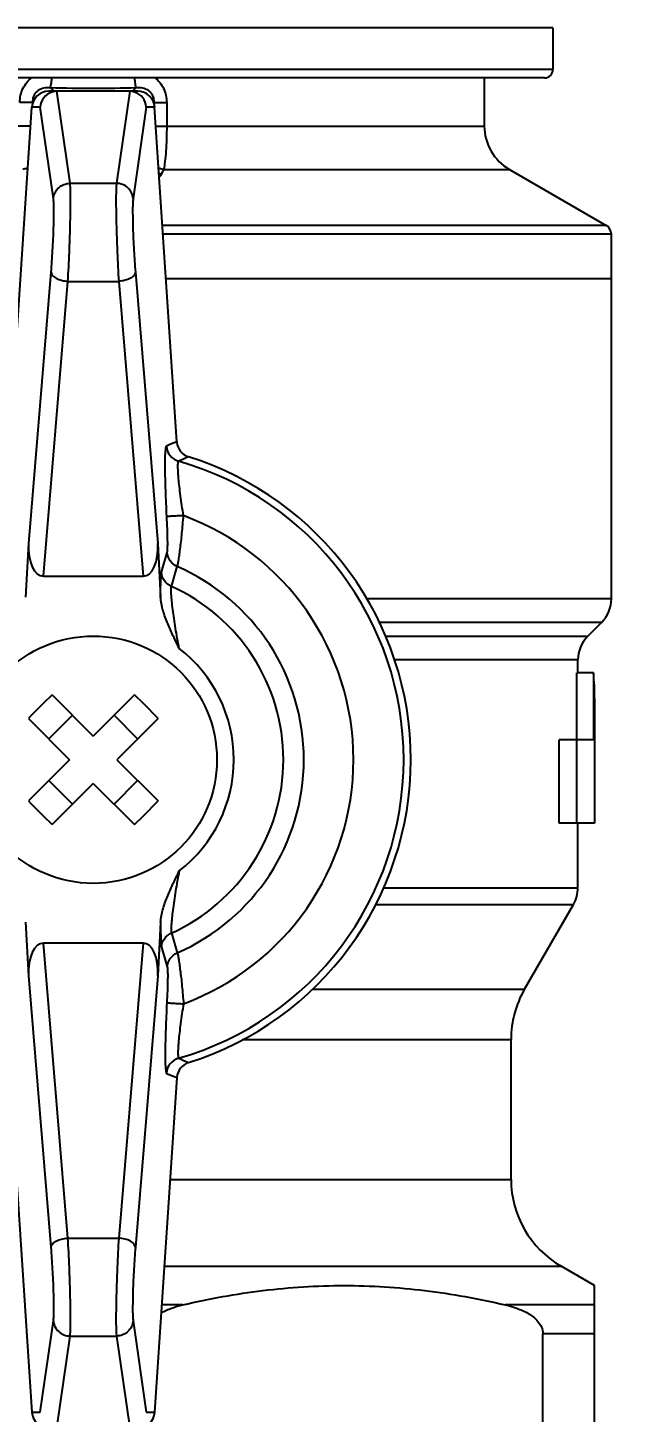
# Model space of a CAD drawing. Header units: millimetres. Extents: x -13407 to 8062823, y -2611 to 109271.
# Drawn here: x 686.3 to 759.1, y 46360.5 to 46526.2 of the extents above; entities that cross this region are included whole.
import ezdxf
from ezdxf import colors
from ezdxf.entities.mleader import LeaderData, LeaderLine
from ezdxf.math import Vec2, Vec3

# ---------------------------------------------------------------- set-up
doc = ezdxf.new("R2010")
doc.units = ezdxf.units.MM
doc.layers.add('АР_Отметки', color=250, linetype='Continuous', lineweight=15)
doc.layers.add('ТХ_сантехника', color=253, linetype='Continuous')
doc.styles.add('ISOCPEUR', font='isocpeur.ttf', dxfattribs={"width": 0.7})

# ---------------------------------------------------------------- blocks, each defined once
blk = doc.blocks.new('_DotSmall')
at = {"color": 0, "linetype": 'ByBlock', "const_width": 0.5}
blk.add_lwpolyline([(-0.0625, 0, 1), (0.0625, 0, 1)], format="xyb", close=True, dxfattribs=at)
blk = doc.blocks.new('Поливочный кран1.')
at = {"linetype": 'Continuous'}
for p, q in [((-60.06, -59.95), (-60.06, -87.41)), ((-53.87, -59.95), (-53.87, -81.64)), ((-2.84, -81.37), (-4.42, -70.35)), ((4.29, -70.35), (2.71, -81.37)), ((-10.07, -112.3), (-7.4, -72.25)), ((-6.4, -72.25), (-7.4, -72.25)), ((-4.83, -83.2), (-6.4, -72.25)), ((6.28, -72.25), (4.71, -83.2)), ((7.28, -72.25), (6.28, -72.25)), ((9.94, -112.3), (7.28, -72.25)), ((-60.06, -81.64), (-53.87, -81.64)), ((2.71, -81.37), (-2.84, -81.37)), ((-60.06, -85.1), (-49.35, -85.1)), ((-10.77, -85.1), (-8.26, -85.1)), ((-60.06, -87.41), (-56.06, -89.72)), ((-8.57, -89.72), (-56.06, -89.72)), ((-7.79, -124.48), (-5.1, -91.99)), ((4.98, -91.99), (7.66, -124.48)), ((-6.03, -128.4), (-3.11, -93.1)), ((2.98, -93.1), (-3.11, -93.1)), ((2.98, -93.1), (5.9, -128.4)), ((-9.26, -100.12), (-50.06, -100.12)), ((-50.06, -100.12), (-50.06, -116.88)), ((-10.05, -112.31), (-10.07, -112.3)), ((-17.89, -116.88), (-50.06, -116.88)), ((-51.67, -122.88), (-57.53, -133.02)), ((-26.27, -122.88), (-51.67, -122.88)), ((-8.22, -127.91), (-8.91, -125.54)), ((-8.12, -130.9), (-7.79, -124.48)), ((7.66, -124.48), (8, -130.9)), ((-9.41, -129.61), (-10.12, -127.24)), ((-6.03, -128.4), (5.9, -128.4)), ((-33.78, -133.02), (-57.53, -133.02)), ((-34.74, -135.02), (-58.06, -135.02)), ((-58.06, -135.02), (-58.06, -142.74)), ((-60.06, -157.67), (-60.06, -142.74)), ((-60.06, -142.74), (-55.81, -142.74)), ((-57.89, -152.74), (-57.89, -142.74)), ((-55.81, -142.74), (-55.81, -152.74)), ((-0.06, -147.52), (-4.99, -142.59)), ((-0.06, -147.52), (4.87, -142.59)), ((-2.89, -150.35), (-7.82, -145.42)), ((-2.55, -145.04), (-5.37, -147.87)), ((2.42, -145.04), (5.25, -147.87)), ((2.77, -150.35), (7.7, -145.42)), ((-7.82, -155.28), (-2.89, -150.35)), ((7.7, -155.28), (2.77, -150.35)), ((-59.93, -160.74), (-59.93, -152.74)), ((-59.93, -152.74), (-55.81, -152.74)), ((-57.92, -152.74), (-57.92, -160.74)), ((-5.37, -152.83), (-2.55, -155.66)), ((-4.99, -158.11), (-0.06, -153.18)), ((4.87, -158.11), (-0.06, -153.18)), ((5.25, -152.83), (2.42, -155.66)), ((-59.93, -160.74), (-57.92, -160.74)), ((-58.06, -160.74), (-58.06, -162.29)), ((-58.06, -162.29), (-36.03, -162.29)), ((-59.23, -165.12), (-60.89, -166.78)), ((-35.01, -165.12), (-59.23, -165.12)), ((-60.89, -166.78), (-34.21, -166.78)), ((-62.06, -169.61), (-62.06, -213.26)), ((-62.06, -169.61), (-32.8, -169.61)), ((-7.79, -176.22), (-8.12, -169.8)), ((8, -169.8), (7.66, -176.22)), ((-9.41, -171.09), (-10.12, -173.46)), ((5.9, -172.3), (-6.03, -172.3)), ((-3.11, -207.6), (-6.03, -172.3)), ((5.9, -172.3), (2.98, -207.6)), ((-8.22, -172.79), (-8.91, -175.16)), ((-5.1, -208.71), (-7.79, -176.22)), ((7.66, -176.22), (4.98, -208.71)), ((-10.05, -188.39), (-10.07, -188.4)), ((-10.07, -188.4), (-7.4, -228.45)), ((9.94, -188.4), (7.28, -228.45)), ((-8.77, -207.95), (-62.06, -207.95)), ((2.98, -207.6), (-3.11, -207.6)), ((-62.06, -213.26), (-8.41, -213.26)), ((-61.46, -214.3), (-8.35, -214.3)), ((-49.86, -220.99), (-61.46, -214.3)), ((-6.4, -228.45), (-4.83, -217.5)), ((4.71, -217.5), (6.28, -228.45)), ((-4.42, -230.35), (-2.84, -219.33)), ((2.71, -219.33), (-2.84, -219.33)), ((2.71, -219.33), (4.29, -230.35)), ((-8.48, -220.99), (-49.86, -220.99)), ((-8.48, -220.99), (-8.23, -220.47)), ((-46.86, -231.95), (-46.86, -226.19)), ((-7.56, -226.19), (-46.86, -226.19)), ((-8.85, -229.02), (-8.85, -226.19)), ((7.43, -226.19), (46.74, -226.19)), ((-7.4, -228.45), (-6.4, -228.45)), ((6.28, -228.45), (7.28, -228.45)), ((-7.29, -229.02), (-8.85, -229.02)), ((7.16, -229.01), (7.17, -229.02)), ((7.17, -229.02), (8.72, -229.02)), ((-54.06, -231.95), (53.94, -231.95)), ((-5.38, -230.35), (5.25, -230.35)), ((-5.2, -230.79), (-4.76, -230.35)), ((4.63, -230.35), (5.08, -230.79)), ((-55.06, -237.95), (-55.06, -232.95)), ((-55.06, -232.95), (54.94, -232.95)), ((-55.06, -237.95), (54.94, -237.95))]:
    blk.add_line(p, q, dxfattribs=at)
blk.add_circle((-0.06, -150.35), 14.8, dxfattribs=at)
for centre, radius, start, end in [((-62.06, -100.12), 12, 0, 60), ((-12.06, -112.19), 2, 287.4383, 355.5431), ((-12.04, -112.17), 1.98, 354.7446, 356.197), ((-34.16, -172.91), 65.22, 67.142, 68.3072), ((-0.06, -150.35), 38, 107.4614, 252.5386), ((-35.71, -170.88), 61.73, 65.6682, 66.878), ((-10.82, -112.7), 2, 286.0601, 356.9519), ((-0.06, -150.35), 37.15, 105.9486, 254.0514), ((-62.06, -116.88), 12, 330, 0), ((-0.06, -150.35), 31.14, 110.2873, 249.7127), ((-0.06, -150.35), 25.2, 113.5178, 246.4822), ((-0.06, -150.35), 22.75, 114.254, 245.746), ((-54.06, -135.02), 4, 150, 180), ((-0.06, -150.35), 16.82, 127.6944, 232.3057), ((42.29, -192.7), 68.89, 133.3365, 136.6635), ((-42.41, -192.7), 68.89, 43.3365, 46.6635), ((42.29, -108), 68.89, 223.3365, 226.6635), ((-42.41, -108), 68.89, 313.3365, 316.6635), ((-62.06, -162.29), 4, 315, 0), ((-58.06, -169.61), 4, 135, 180), ((-35.71, -129.82), 61.73, 293.122, 294.3318), ((-12.06, -188.5), 2, 4.4569, 72.5617), ((-10.82, -188), 2, 3.0481, 73.9399), ((-12.04, -188.53), 1.98, 3.803, 5.2554), ((-34.16, -127.79), 65.22, 291.6928, 292.858), ((-60.86, -213.26), 1.2, 180, 240), ((-52.86, -226.19), 6, 0, 60), ((-8.65, -222.72), 2.29, 71.3572, 79.3395), ((-4.39, -228.33), 2.02, 183.4405, 251.9753), ((4.27, -228.33), 2.02, 288.0247, 356.5595), ((-4.39, -228.33), 2.02, 252.0481, 269.2567), ((4.27, -228.33), 2.02, 270.7433, 287.9519), ((-54.06, -232.95), 1, 89.9999, 180), ((-0.06, -412.23), 181.51, 89.9994, 91.6211), ((-0.05, -411.76), 181.04, 88.3768, 90.0027)]:
    blk.add_arc(centre, radius, start, end, dxfattribs=at)
for centre, major_axis, ratio, start_param, end_param in [((-5.41, -72.35), (-1.5, -1.35), 0.98598, -2.310932, -0.792424), ((5.28, -72.35), (1.5, -1.35), 0.98598, 0.792424, 2.310932), ((-5.78, -124.4), (-0.33, -4), 0.498722, -1.510379, 0.041224), ((5.66, -124.4), (0.33, -4), 0.498722, -0.041224, 1.510379), ((-0.06, -157.67), (60, 0), 0.767327, -3.14159, -3.074877), ((-5.78, -176.3), (0.33, -4), 0.498722, 3.100368, 4.651971), ((5.66, -176.3), (-0.33, -4), 0.498722, 1.631214, 3.182817), ((-5.41, -228.35), (1.5, -1.35), 0.98598, -2.349169, -0.83066), ((5.28, -228.35), (-1.5, -1.35), 0.98598, 0.83066, 2.349169), ((-4, -228.35), (-1.64, -1.48), 0.822492, 0.728351, 0.740136), ((3.88, -228.35), (1.64, -1.48), 0.822492, -0.740136, -0.728351)]:
    blk.add_ellipse(centre, major_axis=major_axis, ratio=ratio, start_param=start_param, end_param=end_param, dxfattribs=at)
for points, knots in [([(-49.35, -85.1), (-49.82, -84.99), (-50.77, -84.73), (-51.9, -84.23), (-52.73, -83.67), (-53.3, -83.14), (-53.75, -82.46), (-53.87, -81.92), (-53.87, -81.64)], [0, 0, 0, 0, 0.239896, 0.48267, 0.60647, 0.733078, 0.864124, 1, 1, 1, 1]), ([(-4.83, -83.2), (-4.82, -82.96), (-4.69, -82.47), (-4.23, -81.87), (-3.59, -81.47), (-3.09, -81.37), (-2.84, -81.37)], [0, 0, 0, 0, 0.245877, 0.494738, 0.746635, 1, 1, 1, 1]), ([(-3.11, -93.1), (-3.03, -91.94), (-2.95, -90.17), (-2.86, -87.82), (-2.81, -86.09), (-2.78, -84.52), (-2.77, -83.19), (-2.79, -82.26), (-2.81, -81.69), (-2.83, -81.47), (-2.84, -81.37)], [0, 0, 0, 0, 0.296425, 0.452133, 0.60205, 0.738339, 0.853868, 0.942605, 0.975444, 1, 1, 1, 1]), ([(2.71, -81.37), (2.7, -81.47), (2.69, -81.69), (2.66, -82.26), (2.65, -83.19), (2.66, -84.52), (2.69, -86.09), (2.73, -87.82), (2.82, -90.17), (2.91, -91.94), (2.98, -93.1)], [0, 0, 0, 0, 0.024556, 0.057395, 0.146132, 0.261661, 0.39795, 0.547867, 0.703575, 1, 1, 1, 1]), ([(4.71, -83.2), (4.69, -82.96), (4.56, -82.47), (4.11, -81.87), (3.46, -81.47), (2.96, -81.37), (2.71, -81.37)], [0, 0, 0, 0, 0.245877, 0.494738, 0.746635, 1, 1, 1, 1]), ([(-8.19, -84.17), (-8.6, -84.39), (-9.45, -84.75), (-10.33, -85), (-10.77, -85.1)], [0, 0, 0, 0, 0.50265, 1, 1, 1, 1]), ([(-5.1, -91.99), (-5.03, -91.13), (-4.94, -89.8), (-4.85, -88.04), (-4.8, -86.74), (-4.78, -85.56), (-4.77, -84.56), (-4.78, -83.86), (-4.8, -83.44), (-4.82, -83.27), (-4.83, -83.2)], [0, 0, 0, 0, 0.296393, 0.452078, 0.601984, 0.738271, 0.853796, 0.942538, 0.975393, 1, 1, 1, 1]), ([(4.71, -83.2), (4.7, -83.27), (4.68, -83.44), (4.66, -83.86), (4.65, -84.56), (4.65, -85.56), (4.68, -86.74), (4.73, -88.04), (4.82, -89.8), (4.91, -91.13), (4.98, -91.99)], [0, 0, 0, 0, 0.024607, 0.057462, 0.146204, 0.261729, 0.398016, 0.547922, 0.703607, 1, 1, 1, 1]), ([(-10.77, -85.1), (-13.94, -85.84), (-20.33, -87), (-30.06, -87.62), (-39.79, -87), (-46.18, -85.84), (-49.35, -85.1)], [0, 0, 0, 0, 0.250434, 0.5, 0.749566, 1, 1, 1, 1]), ([(-5.1, -91.99), (-5.1, -92.06), (-5.06, -92.2), (-4.94, -92.39), (-4.75, -92.58), (-4.4, -92.8), (-3.84, -93.01), (-3.36, -93.08), (-3.11, -93.1)], [0, 0, 0, 0, 0.082091, 0.174516, 0.281214, 0.403273, 0.686361, 1, 1, 1, 1]), ([(4.98, -91.99), (4.98, -92.06), (4.94, -92.2), (4.82, -92.39), (4.62, -92.58), (4.27, -92.8), (3.72, -93.01), (3.24, -93.08), (2.98, -93.1)], [0, 0, 0, 0, 0.082091, 0.174516, 0.281214, 0.403273, 0.686361, 1, 1, 1, 1]), ([(-8.86, -121.25), (-8.84, -120.72), (-8.79, -119.69), (-8.73, -118.17), (-8.69, -116.76), (-8.67, -115.66), (-8.67, -114.88), (-8.67, -114.37), (-8.68, -113.93), (-8.7, -113.55), (-8.72, -113.25), (-8.75, -113.03), (-8.77, -112.9), (-8.8, -112.83), (-8.82, -112.81), (-8.83, -112.81)], [0, 0, 0, 0, 0.18661, 0.367745, 0.537299, 0.688797, 0.755751, 0.815815, 0.868287, 0.912545, 0.948069, 0.974477, 0.991593, 0.996766, 1, 1, 1, 1]), ([(-10.86, -121.14), (-10.79, -120.74), (-10.67, -119.96), (-10.5, -118.8), (-10.37, -117.71), (-10.29, -116.86), (-10.24, -116.25), (-10.21, -115.85), (-10.2, -115.51), (-10.19, -115.21), (-10.2, -114.98), (-10.21, -114.8), (-10.23, -114.69), (-10.25, -114.63), (-10.27, -114.63)], [0, 0, 0, 0, 0.184144, 0.363591, 0.53268, 0.684924, 0.752576, 0.813439, 0.866711, 0.911669, 0.947706, 0.974387, 0.991558, 1, 1, 1, 1]), ([(-8.86, -121.25), (-8.88, -121.25), (-8.94, -121.24), (-9.07, -121.24), (-9.25, -121.23), (-9.61, -121.21), (-10.15, -121.18), (-10.61, -121.15), (-10.86, -121.14)], [0, 0, 0, 0, 0.027863, 0.090639, 0.186078, 0.310787, 0.628969, 1, 1, 1, 1]), ([(-10.12, -127.24), (-10.13, -127.21), (-10.15, -127.12), (-10.2, -126.89), (-10.28, -126.48), (-10.37, -125.86), (-10.47, -125.1), (-10.58, -124.22), (-10.72, -122.88), (-10.81, -121.85), (-10.86, -121.14)], [0, 0, 0, 0, 0.017825, 0.043617, 0.118096, 0.220562, 0.347098, 0.493184, 0.653969, 1, 1, 1, 1]), ([(-8.91, -125.54), (-8.92, -125.51), (-8.93, -125.45), (-8.95, -125.28), (-8.96, -124.98), (-8.97, -124.54), (-8.96, -124), (-8.95, -123.38), (-8.92, -122.45), (-8.89, -121.74), (-8.86, -121.25)], [0, 0, 0, 0, 0.017841, 0.044104, 0.120571, 0.225436, 0.353655, 0.500028, 0.659571, 1, 1, 1, 1]), ([(-8.91, -125.54), (-8.93, -125.9), (-9.19, -126.62), (-9.78, -127.1), (-10.12, -127.24)], [0, 0, 0, 0, 0.498387, 1, 1, 1, 1]), ([(-8.22, -127.91), (-8.24, -128.27), (-8.49, -128.99), (-9.08, -129.46), (-9.41, -129.61)], [0, 0, 0, 0, 0.498393, 1, 1, 1, 1]), ([(-8.12, -130.9), (-8.12, -130.54), (-8.12, -129.88), (-8.13, -129.1), (-8.15, -128.59), (-8.16, -128.3), (-8.19, -128.08), (-8.21, -127.96), (-8.22, -127.91)], [0, 0, 0, 0, 0.363235, 0.659832, 0.778551, 0.875542, 0.949579, 1, 1, 1, 1]), ([(-10.35, -137.04), (-10.27, -136.64), (-10.11, -135.83), (-9.91, -134.64), (-9.73, -133.48), (-9.58, -132.4), (-9.48, -131.56), (-9.43, -130.95), (-9.4, -130.57), (-9.38, -130.24), (-9.38, -129.97), (-9.38, -129.77), (-9.39, -129.65), (-9.41, -129.61)], [0, 0, 0, 0, 0.164248, 0.326653, 0.48415, 0.632218, 0.764842, 0.823168, 0.874917, 0.919194, 0.955205, 0.982267, 1, 1, 1, 1]), ([(-8.12, -130.9), (-8.15, -131.44), (-8.37, -132.53), (-8.95, -134.07), (-9.64, -135.56), (-10.11, -136.54), (-10.35, -137.04)], [0, 0, 0, 0, 0.250008, 0.500015, 0.750006, 1, 1, 1, 1]), ([(-10.35, -163.66), (-10.27, -164.06), (-10.11, -164.87), (-9.91, -166.06), (-9.73, -167.21), (-9.58, -168.3), (-9.48, -169.14), (-9.43, -169.75), (-9.4, -170.13), (-9.38, -170.46), (-9.38, -170.73), (-9.38, -170.93), (-9.39, -171.05), (-9.41, -171.09)], [0, 0, 0, 0, 0.164248, 0.326653, 0.484151, 0.632218, 0.764842, 0.823168, 0.874918, 0.919194, 0.955206, 0.982268, 1, 1, 1, 1]), ([(-10.35, -163.66), (-10.11, -164.15), (-9.64, -165.14), (-8.95, -166.63), (-8.37, -168.17), (-8.15, -169.26), (-8.12, -169.8)], [0, 0, 0, 0, 0.249993, 0.499982, 0.74999, 1, 1, 1, 1]), ([(-8.12, -169.8), (-8.12, -170.16), (-8.12, -170.82), (-8.13, -171.6), (-8.15, -172.11), (-8.16, -172.4), (-8.19, -172.61), (-8.21, -172.74), (-8.22, -172.79)], [0, 0, 0, 0, 0.36324, 0.659834, 0.778551, 0.875542, 0.949583, 1, 1, 1, 1]), ([(-9.41, -171.09), (-9.08, -171.24), (-8.49, -171.71), (-8.24, -172.43), (-8.22, -172.79)], [0, 0, 0, 0, 0.501607, 1, 1, 1, 1]), ([(-10.12, -173.46), (-10.13, -173.49), (-10.15, -173.58), (-10.2, -173.81), (-10.28, -174.22), (-10.37, -174.84), (-10.47, -175.6), (-10.58, -176.48), (-10.72, -177.82), (-10.81, -178.85), (-10.86, -179.56)], [0, 0, 0, 0, 0.017828, 0.04362, 0.118105, 0.220579, 0.347117, 0.493199, 0.653977, 1, 1, 1, 1]), ([(-10.12, -173.46), (-9.78, -173.6), (-9.19, -174.08), (-8.93, -174.8), (-8.91, -175.16)], [0, 0, 0, 0, 0.501613, 1, 1, 1, 1]), ([(-8.91, -175.16), (-8.92, -175.19), (-8.93, -175.25), (-8.95, -175.42), (-8.96, -175.72), (-8.97, -176.16), (-8.96, -176.7), (-8.95, -177.32), (-8.92, -178.25), (-8.89, -178.96), (-8.86, -179.45)], [0, 0, 0, 0, 0.017847, 0.04411, 0.12058, 0.225452, 0.353673, 0.500043, 0.659579, 1, 1, 1, 1]), ([(-10.86, -179.56), (-10.61, -179.55), (-10.15, -179.52), (-9.61, -179.49), (-9.25, -179.47), (-9.07, -179.46), (-8.94, -179.45), (-8.88, -179.45), (-8.86, -179.45)], [0, 0, 0, 0, 0.371031, 0.689213, 0.813922, 0.909361, 0.972137, 1, 1, 1, 1]), ([(-10.86, -179.56), (-10.79, -179.96), (-10.67, -180.74), (-10.5, -181.9), (-10.37, -182.99), (-10.29, -183.84), (-10.24, -184.45), (-10.21, -184.85), (-10.2, -185.19), (-10.19, -185.49), (-10.2, -185.72), (-10.21, -185.9), (-10.23, -186.01), (-10.25, -186.07), (-10.27, -186.07)], [0, 0, 0, 0, 0.184147, 0.363595, 0.532685, 0.684927, 0.752578, 0.81344, 0.866711, 0.911669, 0.947706, 0.974387, 0.991558, 1, 1, 1, 1]), ([(-8.86, -179.45), (-8.84, -179.98), (-8.79, -181.01), (-8.73, -182.53), (-8.69, -183.94), (-8.67, -185.04), (-8.67, -185.82), (-8.67, -186.33), (-8.68, -186.77), (-8.7, -187.15), (-8.72, -187.44), (-8.75, -187.67), (-8.77, -187.8), (-8.8, -187.87), (-8.82, -187.89), (-8.83, -187.89)], [0, 0, 0, 0, 0.186613, 0.367749, 0.537303, 0.6888, 0.755753, 0.815815, 0.868287, 0.912544, 0.948069, 0.974477, 0.991593, 0.996766, 1, 1, 1, 1]), ([(-5.1, -208.71), (-5.1, -208.64), (-5.06, -208.5), (-4.94, -208.3), (-4.75, -208.12), (-4.4, -207.9), (-3.84, -207.69), (-3.36, -207.62), (-3.11, -207.6)], [0, 0, 0, 0, 0.082091, 0.174516, 0.281214, 0.403273, 0.686361, 1, 1, 1, 1]), ([(-4.83, -217.5), (-4.82, -217.43), (-4.8, -217.26), (-4.78, -216.83), (-4.77, -216.14), (-4.78, -215.14), (-4.8, -213.96), (-4.85, -212.66), (-4.94, -210.9), (-5.03, -209.57), (-5.1, -208.71)], [0, 0, 0, 0, 0.024607, 0.057462, 0.146204, 0.261729, 0.398016, 0.547922, 0.703607, 1, 1, 1, 1]), ([(-2.84, -219.33), (-2.83, -219.23), (-2.81, -219.01), (-2.79, -218.44), (-2.77, -217.51), (-2.78, -216.18), (-2.81, -214.61), (-2.86, -212.88), (-2.95, -210.53), (-3.03, -208.76), (-3.11, -207.6)], [0, 0, 0, 0, 0.024556, 0.057395, 0.146132, 0.261661, 0.39795, 0.547867, 0.703575, 1, 1, 1, 1]), ([(2.98, -207.6), (2.91, -208.76), (2.82, -210.53), (2.73, -212.88), (2.69, -214.61), (2.66, -216.18), (2.65, -217.51), (2.66, -218.44), (2.69, -219.01), (2.7, -219.23), (2.71, -219.33)], [0, 0, 0, 0, 0.296425, 0.452133, 0.60205, 0.738339, 0.853868, 0.942605, 0.975444, 1, 1, 1, 1]), ([(4.98, -208.71), (4.98, -208.64), (4.94, -208.5), (4.82, -208.3), (4.62, -208.12), (4.27, -207.9), (3.72, -207.69), (3.24, -207.62), (2.98, -207.6)], [0, 0, 0, 0, 0.082091, 0.174516, 0.281214, 0.403273, 0.686361, 1, 1, 1, 1]), ([(4.98, -208.71), (4.91, -209.57), (4.82, -210.9), (4.73, -212.66), (4.68, -213.96), (4.65, -215.14), (4.65, -216.14), (4.66, -216.83), (4.68, -217.26), (4.7, -217.43), (4.71, -217.5)], [0, 0, 0, 0, 0.296393, 0.452078, 0.601984, 0.738271, 0.853796, 0.942538, 0.975393, 1, 1, 1, 1]), ([(-4.83, -217.5), (-4.82, -217.74), (-4.69, -218.23), (-4.23, -218.83), (-3.59, -219.23), (-3.09, -219.33), (-2.84, -219.33)], [0, 0, 0, 0, 0.245877, 0.494738, 0.746635, 1, 1, 1, 1]), ([(4.71, -217.5), (4.69, -217.74), (4.56, -218.23), (4.11, -218.83), (3.46, -219.23), (2.96, -219.33), (2.71, -219.33)], [0, 0, 0, 0, 0.245877, 0.494738, 0.746635, 1, 1, 1, 1]), ([(-8.23, -220.47), (-8.21, -220.44), (-8.15, -220.31), (-8.06, -220.19), (-7.99, -220.11)], [0, 0, 0, 0, 0.240567, 1, 1, 1, 1]), ([(-8.85, -226.19), (-8.85, -225.67), (-8.83, -224.66), (-8.76, -223.24), (-8.66, -222.03), (-8.55, -221.3), (-8.48, -220.99)], [0, 0, 0, 0, 0.301364, 0.580344, 0.817894, 1, 1, 1, 1]), ([(-7.88, -221.2), (-7.93, -221.17), (-8.12, -221.08), (-8.33, -221.02), (-8.48, -220.99)], [0, 0, 0, 0, 0.251727, 1, 1, 1, 1]), ([(7.76, -221.2), (7.81, -221.17), (8, -221.08), (8.2, -221.02), (8.36, -220.99)], [0, 0, 0, 0, 0.251727, 1, 1, 1, 1]), ([(-7.41, -231.98), (-7.63, -231.81), (-8.05, -231.41), (-8.51, -230.69), (-8.79, -229.88), (-8.85, -229.3), (-8.85, -229.02)], [0, 0, 0, 0, 0.249085, 0.498748, 0.749193, 1, 1, 1, 1]), ([(-5.2, -230.79), (-5.45, -230.82), (-5.97, -230.8), (-6.58, -230.54), (-6.96, -230.17), (-7.17, -229.82), (-7.29, -229.43), (-7.3, -229.15), (-7.29, -229.02)], [0, 0, 0, 0, 0.240807, 0.485893, 0.612891, 0.742071, 0.871877, 1, 1, 1, 1]), ([(7.17, -229.02), (7.17, -229.15), (7.16, -229.43), (7.05, -229.82), (6.84, -230.17), (6.46, -230.54), (5.85, -230.8), (5.33, -230.82), (5.08, -230.79)], [0, 0, 0, 0, 0.128132, 0.257938, 0.387114, 0.514108, 0.759189, 1, 1, 1, 1]), ([(8.72, -229.02), (8.72, -229.3), (8.66, -229.88), (8.38, -230.69), (7.92, -231.41), (7.51, -231.81), (7.28, -231.98)], [0, 0, 0, 0, 0.250817, 0.501262, 0.750919, 1, 1, 1, 1]), ([(-5.2, -230.79), (-5.18, -230.84), (-5.14, -230.99), (-5.1, -231.24), (-5.06, -231.57), (-5.04, -231.81), (-5.03, -231.94)], [0, 0, 0, 0, 0.1481, 0.371756, 0.66039, 1, 1, 1, 1]), ([(5.08, -230.79), (5.05, -230.84), (5.02, -230.99), (4.97, -231.24), (4.93, -231.57), (4.91, -231.81), (4.9, -231.94)], [0, 0, 0, 0, 0.148101, 0.371757, 0.66039, 1, 1, 1, 1])]:
    blk.add_open_spline(points, degree=3, knots=knots, dxfattribs=at)

msp = doc.modelspace()

# ---------------------------------------------------------------- block references
at = {"layer": 'ТХ_сантехника', "lineweight": 0, "rotation": 179.9999999999999}
msp.add_blockref('Поливочный кран1.', (694.04, 46288.21, 0), dxfattribs=at)

# ---------------------------------------------------------------- leaders
at = {"layer": 'АР_Отметки'}
ml = msp.add_multileader_mtext('Standard', dxfattribs=at)
ml.set_content('%%P0,000', color=256, style='ISOCPEUR')
ml.set_leader_properties(color=256, linetype='Continuous', lineweight=-1)
ml.set_arrow_properties(name='DOTSMALL')
ml.build(insert=Vec2(0, 0))
ml.multileader.update_dxf_attribs({"has_text_frame": 1, "text_left_attachment_type": 4, "text_right_attachment_type": 4, "dogleg_length": 100, "arrow_head_size": 180})
ctx = ml.context
ctx.base_point, ctx.char_height, ctx.arrow_head_size, ctx.landing_gap_size, ctx.plane_origin = Vec3(23741.79, 77327.25), 250, 180, 50, Vec3(21198.43, 75380.24)
ctx.left_attachment, ctx.right_attachment = 4, 4
notes = []
notes.append((ctx, [(0, (0, 0, 0), (0, 0), (1, 0), 1, [])]))
ctx.mtext.insert, ctx.mtext.width, ctx.mtext.line_spacing_style, ctx.mtext.flow_direction = Vec3(23791.79, 77660.58), 852.697, 2, 5
ml = msp.add_multileader_mtext('Standard', dxfattribs=at)
ml.set_content('-1,140', color=256, style='ISOCPEUR')
ml.set_leader_properties(color=256, linetype='Continuous', lineweight=-1)
ml.set_arrow_properties(name='DOTSMALL')
ml.build(insert=Vec2(0, 0))
ml.multileader.update_dxf_attribs({"has_text_frame": 1, "text_left_attachment_type": 4, "text_right_attachment_type": 4, "dogleg_length": 100, "arrow_head_size": 180})
ctx = ml.context
ctx.base_point, ctx.char_height, ctx.arrow_head_size, ctx.landing_gap_size, ctx.plane_origin = Vec3(34149.99, 75558.9), 250, 180, 50, Vec3(34068.6, 74291.34)
ctx.left_attachment, ctx.right_attachment = 4, 4
notes.append((ctx, [(0, (0, 0, 0), (0, 0), (1, 0), 1, [])]))
ctx.mtext.insert, ctx.mtext.width, ctx.mtext.line_spacing_style, ctx.mtext.flow_direction = Vec3(34199.99, 75892.24), 852.697, 2, 5
ml = msp.add_multileader_mtext('Standard', dxfattribs=at)
ml.set_content('%%P0,000', color=256, style='ISOCPEUR')
ml.set_leader_properties(color=256, linetype='Continuous', lineweight=-1)
ml.set_arrow_properties(name='DOTSMALL')
ml.build(insert=Vec2(0, 0))
ml.multileader.update_dxf_attribs({"has_text_frame": 1, "text_left_attachment_type": 4, "text_right_attachment_type": 4, "dogleg_length": 100, "arrow_head_size": 180})
ctx = ml.context
ctx.base_point, ctx.char_height, ctx.arrow_head_size, ctx.landing_gap_size, ctx.plane_origin = Vec3(26088.05, 75179.2), 250, 180, 50, Vec3(22136.48, 73740.73)
ctx.left_attachment, ctx.right_attachment = 4, 4
notes.append((ctx, [(0, (0, 0, 0), (0, 0), (1, 0), 1, [])]))
ctx.mtext.insert, ctx.mtext.width, ctx.mtext.line_spacing_style, ctx.mtext.flow_direction = Vec3(26138.05, 75512.54), 852.697, 2, 5
ml = msp.add_multileader_mtext('Standard', dxfattribs=at)
ml.set_content('Л.4', color=256, style='ISOCPEUR')
ml.set_leader_properties(color=256, linetype='Continuous', lineweight=-1)
ml.set_arrow_properties(name='DOTSMALL')
ml.build(insert=Vec2(0, 0))
ml.multileader.update_dxf_attribs({"has_text_frame": 1, "text_left_attachment_type": 4, "text_right_attachment_type": 4, "dogleg_length": 100, "arrow_head_size": 180})
ctx = ml.context
ctx.base_point, ctx.char_height, ctx.arrow_head_size, ctx.landing_gap_size, ctx.plane_origin = Vec3(26987.57, 74395.9), 250, 180, 50, Vec3(52223.49, 62772.78)
ctx.left_attachment, ctx.right_attachment = 4, 4
notes.append((ctx, [(0, (0, 0, 0), (0, 0), (1, 0), 1, [])]))
ctx.mtext.insert, ctx.mtext.width, ctx.mtext.line_spacing_style, ctx.mtext.flow_direction = Vec3(27037.57, 74729.24), 852.697, 2, 5
ml = msp.add_multileader_mtext('Standard', dxfattribs=at)
ml.set_content('-1,140', color=256, style='ISOCPEUR')
ml.set_leader_properties(color=256, linetype='Continuous', lineweight=-1)
ml.set_arrow_properties(name='DOTSMALL')
ml.build(insert=Vec2(0, 0))
ml.multileader.update_dxf_attribs({"has_text_frame": 1, "text_left_attachment_type": 4, "text_right_attachment_type": 4, "dogleg_length": 100, "arrow_head_size": 180})
ctx = ml.context
ctx.base_point, ctx.char_height, ctx.arrow_head_size, ctx.landing_gap_size, ctx.plane_origin = Vec3(31490.13, 73467.64, 0), 250, 180, 50, Vec3(31408.74, 73753.78, 0)
ctx.left_attachment, ctx.right_attachment = 4, 4
notes.append((ctx, [(0, (0, 0, 0), (0, 0), (1, 0), 1, [])]))
ctx.mtext.insert, ctx.mtext.width, ctx.mtext.line_spacing_style, ctx.mtext.flow_direction = Vec3(31540.13, 73800.97, 0), 852.697, 2, 5
ml = msp.add_multileader_mtext('Standard', dxfattribs=at)
ml.set_content('%%P0,000', color=256, style='ISOCPEUR')
ml.set_leader_properties(color=256, linetype='Continuous', lineweight=-1)
ml.set_arrow_properties(name='DOTSMALL')
ml.build(insert=Vec2(0, 0))
ml.multileader.update_dxf_attribs({"has_text_frame": 1, "text_left_attachment_type": 4, "text_right_attachment_type": 4, "dogleg_length": 100, "arrow_head_size": 180})
ctx = ml.context
ctx.base_point, ctx.char_height, ctx.arrow_head_size, ctx.landing_gap_size, ctx.plane_origin = Vec3(16047.3, 73278.14, -0.16), 250, 180, 50, Vec3(12976.22, 71688.59, -0.16)
ctx.left_attachment, ctx.right_attachment = 4, 4
notes.append((ctx, [(0, (0, 0, 0), (0, 0), (1, 0), 1, [])]))
ctx.mtext.insert, ctx.mtext.width, ctx.mtext.line_spacing_style, ctx.mtext.flow_direction = Vec3(16097.3, 73611.48, -0.16), 852.697, 2, 5
ml = msp.add_multileader_mtext('Standard', dxfattribs=at)
ml.set_content('{\\W0.8;-2,250}', color=256, style='ISOCPEUR')
ml.set_leader_properties(color=256, linetype='Continuous', lineweight=-1)
ml.set_arrow_properties(name='DOTSMALL')
ml.build(insert=Vec2(0, 0))
ml.multileader.update_dxf_attribs({"has_text_frame": 1, "text_left_attachment_type": 4, "text_right_attachment_type": 4, "dogleg_length": 100, "arrow_head_size": 180})
ctx = ml.context
ctx.base_point, ctx.char_height, ctx.arrow_head_size, ctx.landing_gap_size, ctx.plane_origin = Vec3(49783.77, 72941.39), 250, 180, 50, Vec3(49702.37, 71663.27)
ctx.left_attachment, ctx.right_attachment = 4, 4
notes.append((ctx, [(0, (0, 0, 0), (0, 0), (1, 0), 1, [])]))
ctx.mtext.insert, ctx.mtext.width, ctx.mtext.defined_height, ctx.mtext.line_spacing_style, ctx.mtext.flow_direction = Vec3(49833.77, 73274.73), 769.989, 343.89, 2, 5
ml = msp.add_multileader_mtext('Standard', dxfattribs=at)
ml.set_content('+2,100', color=256, style='ISOCPEUR')
ml.set_leader_properties(color=256, linetype='Continuous', lineweight=-1)
ml.set_arrow_properties(name='DOTSMALL')
ml.build(insert=Vec2(0, 0))
ml.multileader.update_dxf_attribs({"has_text_frame": 1, "text_left_attachment_type": 4, "text_right_attachment_type": 4, "dogleg_length": 100, "arrow_head_size": 180})
ctx = ml.context
ctx.base_point, ctx.char_height, ctx.arrow_head_size, ctx.landing_gap_size, ctx.plane_origin = Vec3(54621.17, 71236.43, 0), 250, 180, 50, Vec3(54539.78, 69968.86, 0)
ctx.left_attachment, ctx.right_attachment = 4, 4
notes.append((ctx, [(0, (0, 0, 0), (0, 0), (1, 0), 1, [])]))
ctx.mtext.insert, ctx.mtext.width, ctx.mtext.line_spacing_style, ctx.mtext.flow_direction = Vec3(54671.17, 71569.76, 0), 852.697, 2, 5
ml = msp.add_multileader_mtext('Standard', dxfattribs=at)
ml.set_content('Л.5', color=256, style='ISOCPEUR')
ml.set_leader_properties(color=256, linetype='Continuous', lineweight=-1)
ml.set_arrow_properties(name='DOTSMALL')
ml.build(insert=Vec2(0, 0))
ml.multileader.update_dxf_attribs({"has_text_frame": 1, "text_left_attachment_type": 4, "text_right_attachment_type": 4, "dogleg_length": 100, "arrow_head_size": 180})
ctx = ml.context
ctx.base_point, ctx.char_height, ctx.arrow_head_size, ctx.landing_gap_size, ctx.plane_origin = Vec3(54572.79, 68702.21), 250, 180, 50, Vec3(79808.71, 57079.09)
ctx.left_attachment, ctx.right_attachment = 4, 4
notes.append((ctx, [(0, (0, 0, 0), (0, 0), (1, 0), 1, [])]))
ctx.mtext.insert, ctx.mtext.width, ctx.mtext.line_spacing_style, ctx.mtext.flow_direction = Vec3(54622.79, 69035.55), 852.697, 2, 5
ml = msp.add_multileader_mtext('Standard', dxfattribs=at)
ml.set_content('%%P0,000', color=256, style='ISOCPEUR')
ml.set_leader_properties(color=256, linetype='Continuous', lineweight=-1)
ml.set_arrow_properties(name='DOTSMALL')
ml.build(insert=Vec2(0, 0))
ml.multileader.update_dxf_attribs({"has_text_frame": 1, "text_left_attachment_type": 4, "text_right_attachment_type": 4, "dogleg_length": 100, "arrow_head_size": 180})
ctx = ml.context
ctx.base_point, ctx.char_height, ctx.arrow_head_size, ctx.landing_gap_size, ctx.plane_origin = Vec3(9119.61, 66575.17, -0.16), 250, 180, 50, Vec3(6048.53, 64985.62, -0.16)
ctx.left_attachment, ctx.right_attachment = 4, 4
notes.append((ctx, [(0, (0, 0, 0), (0, 0), (1, 0), 1, [])]))
ctx.mtext.insert, ctx.mtext.width, ctx.mtext.line_spacing_style, ctx.mtext.flow_direction = Vec3(9169.61, 66908.5, -0.16), 852.697, 2, 5
ml = msp.add_multileader_mtext('Standard', dxfattribs=at)
ml.set_content('0,000', color=256, style='ISOCPEUR')
ml.set_leader_properties(color=256, linetype='Continuous', lineweight=-1)
ml.set_arrow_properties(name='DOTSMALL')
ml.build(insert=Vec2(0, 0))
ml.multileader.update_dxf_attribs({"has_text_frame": 1, "text_left_attachment_type": 4, "text_right_attachment_type": 4, "dogleg_length": 100, "arrow_head_size": 180})
ctx = ml.context
ctx.base_point, ctx.char_height, ctx.arrow_head_size, ctx.landing_gap_size, ctx.plane_origin = Vec3(39547.1, 65532.37, 0), 250, 180, 50, Vec3(37385.88, 65007.79, 0)
ctx.left_attachment, ctx.right_attachment = 4, 4
notes.append((ctx, [(0, (0, 0, 0), (0, 0), (1, 0), 1, [])]))
ctx.mtext.insert, ctx.mtext.width, ctx.mtext.line_spacing_style, ctx.mtext.flow_direction = Vec3(39597.1, 65932.37, 0), 852.697, 2, 5
ml = msp.add_multileader_mtext('Standard', dxfattribs=at)
ml.set_content('0,000', color=256, style='ISOCPEUR')
ml.set_leader_properties(color=256, linetype='Continuous', lineweight=-1)
ml.set_arrow_properties(name='DOTSMALL')
ml.build(insert=Vec2(0, 0))
ml.multileader.update_dxf_attribs({"has_text_frame": 1, "text_left_attachment_type": 4, "text_right_attachment_type": 4, "dogleg_length": 100, "arrow_head_size": 180})
ctx = ml.context
ctx.base_point, ctx.char_height, ctx.arrow_head_size, ctx.landing_gap_size, ctx.plane_origin = Vec3(55204.32, 64751.77, 0), 250, 180, 50, Vec3(55122.93, 63550.87, 0)
ctx.left_attachment, ctx.right_attachment = 4, 4
notes.append((ctx, [(0, (0, 0, 0), (0, 0), (1, 0), 1, [])]))
ctx.mtext.insert, ctx.mtext.width, ctx.mtext.line_spacing_style, ctx.mtext.flow_direction = Vec3(55254.32, 65151.77, 0), 852.697, 2, 5
ml = msp.add_multileader_mtext('Standard', dxfattribs=at)
ml.set_content('%%P0,000', color=256, style='ISOCPEUR')
ml.set_leader_properties(color=256, linetype='Continuous', lineweight=-1)
ml.set_arrow_properties(name='DOTSMALL')
ml.build(insert=Vec2(0, 0))
ml.multileader.update_dxf_attribs({"has_text_frame": 1, "text_left_attachment_type": 4, "text_right_attachment_type": 4, "dogleg_length": 100, "arrow_head_size": 180})
ctx = ml.context
ctx.base_point, ctx.char_height, ctx.arrow_head_size, ctx.landing_gap_size, ctx.plane_origin = Vec3(58153.43, 64744.27), 250, 180, 50, Vec3(55082.35, 63154.72)
ctx.left_attachment, ctx.right_attachment = 4, 4
notes.append((ctx, [(0, (0, 0, 0), (0, 0), (1, 0), 1, [])]))
ctx.mtext.insert, ctx.mtext.width, ctx.mtext.line_spacing_style, ctx.mtext.flow_direction = Vec3(58203.43, 65077.61), 852.697, 2, 5
ml = msp.add_multileader_mtext('Standard', dxfattribs=at)
ml.set_content('-2,650', color=256, style='ISOCPEUR')
ml.set_leader_properties(color=256, linetype='Continuous', lineweight=-1)
ml.set_arrow_properties(name='DOTSMALL')
ml.build(insert=Vec2(0, 0))
ml.multileader.update_dxf_attribs({"has_text_frame": 1, "text_left_attachment_type": 4, "text_right_attachment_type": 4, "dogleg_length": 100, "arrow_head_size": 180})
ctx = ml.context
ctx.base_point, ctx.char_height, ctx.arrow_head_size, ctx.landing_gap_size, ctx.plane_origin = Vec3(43941.35, 58653.75), 250, 180, 50, Vec3(41780.14, 58062.51)
ctx.left_attachment, ctx.right_attachment = 4, 4
notes.append((ctx, [(0, (0, 0, 0), (0, 0), (1, 0), 1, [])]))
ctx.mtext.insert, ctx.mtext.width, ctx.mtext.line_spacing_style, ctx.mtext.flow_direction = Vec3(43991.35, 58987.08), 852.697, 2, 5
ml = msp.add_multileader_mtext('Standard', dxfattribs=at)
ml.set_content('%%P0,000', color=256, style='ISOCPEUR')
ml.set_leader_properties(color=256, linetype='Continuous', lineweight=-1)
ml.set_arrow_properties(name='DOTSMALL')
ml.build(insert=Vec2(0, 0))
ml.multileader.update_dxf_attribs({"has_text_frame": 1, "text_left_attachment_type": 4, "text_right_attachment_type": 4, "dogleg_length": 100, "arrow_head_size": 180})
ctx = ml.context
ctx.base_point, ctx.char_height, ctx.arrow_head_size, ctx.landing_gap_size, ctx.plane_origin = Vec3(847.33, 50001.76), 250, 180, 50, Vec3(-1313.88, 49053.01)
ctx.left_attachment, ctx.right_attachment = 4, 4
notes.append((ctx, [(0, (0, 0, 0), (0, 0), (1, 0), 1, [])]))
ctx.mtext.insert, ctx.mtext.width, ctx.mtext.line_spacing_style, ctx.mtext.flow_direction = Vec3(897.33, 50335.09), 852.697, 2, 5
ml = msp.add_multileader_mtext('Standard', dxfattribs=at)
ml.set_content('{\\W0.8;-2,250}', color=256, style='ISOCPEUR')
ml.set_leader_properties(color=256, linetype='Continuous', lineweight=-1)
ml.set_arrow_properties(name='DOTSMALL')
ml.build(insert=Vec2(0, 0))
ml.multileader.update_dxf_attribs({"has_text_frame": 1, "text_left_attachment_type": 4, "text_right_attachment_type": 4, "dogleg_length": 100, "arrow_head_size": 180})
ctx = ml.context
ctx.base_point, ctx.char_height, ctx.arrow_head_size, ctx.landing_gap_size, ctx.plane_origin = Vec3(14953.97, 48622.07), 250, 180, 50, Vec3(14872.58, 47333.95)
ctx.left_attachment, ctx.right_attachment = 4, 4
notes.append((ctx, [(0, (0, 0, 0), (0, 0), (1, 0), 1, [])]))
ctx.mtext.insert, ctx.mtext.width, ctx.mtext.defined_height, ctx.mtext.line_spacing_style, ctx.mtext.flow_direction = Vec3(15003.97, 48955.4), 769.989, 343.89, 2, 5
for ctx, leaders in notes:
    for number, flags, end, landing, length, lines in leaders:
        leader = LeaderData()
        leader.index, (leader.has_last_leader_line, leader.has_dogleg_vector, leader.attachment_direction) = number, flags
        leader.last_leader_point, leader.dogleg_vector, leader.dogleg_length = Vec3(end), Vec3(landing), length
        for number, points, colour, breaks in lines:
            line = LeaderLine()
            line.index, line.vertices, line.color, line.breaks = number, Vec3.list(points), colors.encode_raw_color(colour), breaks
            leader.lines.append(line)
        ctx.leaders.append(leader)

doc.saveas('drawing.dxf')
